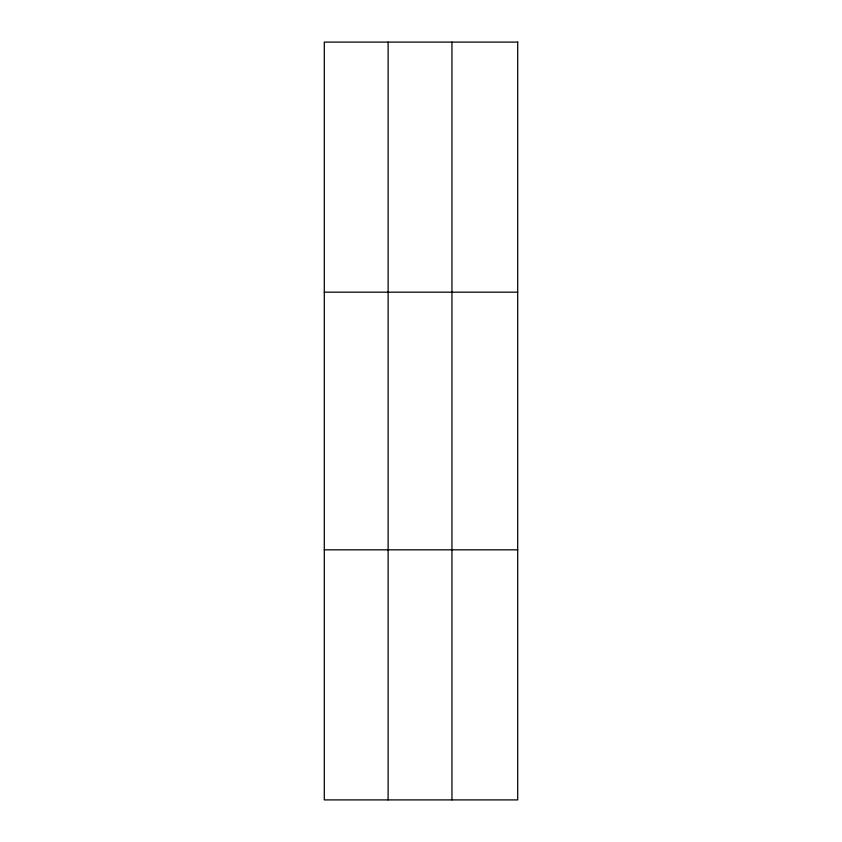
<?xml version="1.0" encoding="UTF-8"?>
<svg xmlns="http://www.w3.org/2000/svg" width="842" height="842" viewBox="0 0 842 842"><rect width="100%" height="100%" fill="white"/><g stroke="black" fill="none" stroke-linecap="round" stroke-linejoin="round"><path stroke-width="1.26" d="M388.12 799.9L388.12 42.1M451.943 799.9L451.943 42.1M324.296 292.174L517.704 292.174M324.296 549.826L517.704 549.826M517.704 42.1L517.704 799.9L324.296 799.9L324.296 42.1L517.704 42.1"/></g></svg>
